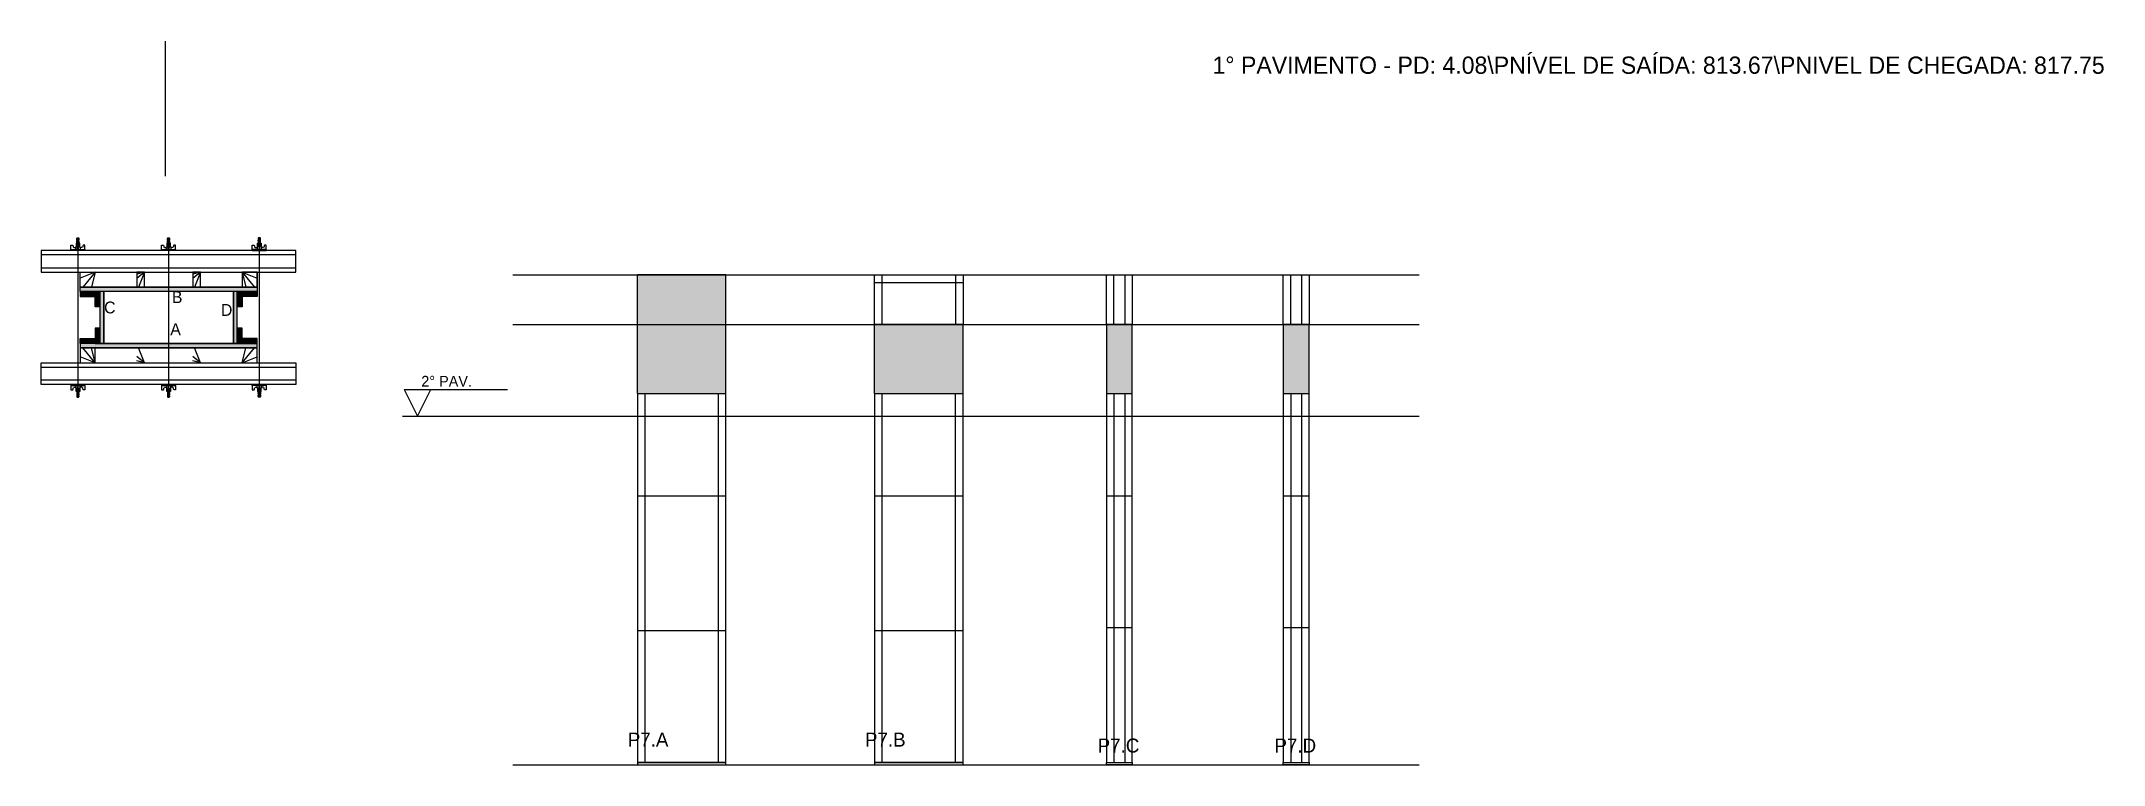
# Model space of a CAD drawing. Header units: metres. Extents: x 7891 to 9802, y 13254 to 13925.
import ezdxf

# ---------------------------------------------------------------- set-up
doc = ezdxf.new("R2010")
doc.units = ezdxf.units.M
for name, color, linetype in [('CHAPA', 7, 'Continuous'), ('COTA', 7, 'Continuous'), ('Hachura', 7, 'Continuous'), ('Madeira', 7, 'Continuous'), ('NIVEL 1° PAV.', 7, 'Continuous'), ('NIVEL 2° PAV.', 7, 'Continuous'), ('NOMENCLATURA', 7, 'Continuous'), ('Nível', 7, 'Continuous'), ('Painéis', 7, 'Continuous'), ('Perfil Metálico', 7, 'Continuous'), ('SARR_2.2x7', 7, 'Continuous'), ('SARRAFO', 7, 'Continuous'), ('Texto Seção', 7, 'Continuous'), ('TEXTO_GERAL', 7, 'Continuous')]:
    doc.layers.add(name, color=color, linetype=linetype)

msp = doc.modelspace()

# ---------------------------------------------------------------- hatches: boundary and pattern name
at = {"layer": 'COTA'}
h = msp.add_hatch(color=7, dxfattribs=at)
h.dxf.hatch_style = 1
h.paths.add_polyline_path([(8443.1, 13708.4), (8443.1, 13598.4), (8443.1, 13598.4), (8525.1, 13598.4), (8525.1, 13598.4), (8525.1, 13708.4), (8525.1, 13708.4), (8443.1, 13708.4)])
h = msp.add_hatch(color=7, dxfattribs=at)
h.dxf.hatch_style = 1
h.paths.add_polyline_path([(8662.8, 13662.4), (8662.8, 13598.4), (8662.8, 13598.4), (8744.8, 13598.4), (8744.8, 13598.4), (8744.8, 13662.4), (8744.8, 13662.4), (8662.8, 13662.4)])
h = msp.add_hatch(color=7, dxfattribs=at)
h.dxf.hatch_style = 1
h.paths.add_polyline_path([(8877.6, 13598.4), (8901.6, 13598.4), (8901.6, 13598.4), (8901.6, 13662.4), (8901.6, 13662.4), (8877.6, 13662.4), (8877.6, 13662.4), (8877.6, 13598.4)])
h = msp.add_hatch(color=7, dxfattribs=at)
h.dxf.hatch_style = 1
h.paths.add_polyline_path([(9041.4, 13598.4), (9065.4, 13598.4), (9065.4, 13598.4), (9065.4, 13662.4), (9065.4, 13662.4), (9041.4, 13662.4), (9041.4, 13662.4), (9041.4, 13598.4)])
at = {"layer": 'Hachura'}
h = msp.add_hatch(color=7, dxfattribs=at)
h.dxf.hatch_style = 1
h.paths.add_polyline_path([(7926.7, 13693), (7926.7, 13697), (7926.7, 13697), (8090.7, 13697), (8090.7, 13697), (8090.7, 13693), (8090.7, 13693), (7926.7, 13693)])
h = msp.add_hatch(color=7, dxfattribs=at)
h.dxf.hatch_style = 1
h.paths.add_polyline_path([(7926.7, 13693), (7926.7, 13697), (7926.7, 13697), (8090.7, 13697), (8090.7, 13697), (8090.7, 13693), (8090.7, 13693), (7926.7, 13693)])
h = msp.add_hatch(color=7, dxfattribs=at)
h.dxf.hatch_style = 1
h.paths.add_polyline_path([(7940.7, 13693), (7940.7, 13688.6), (7940.7, 13688.6), (7926.7, 13688.6), (7926.7, 13688.6), (7926.7, 13693), (7926.7, 13693), (7940.7, 13693)])
h = msp.add_hatch(color=7, dxfattribs=at)
h.dxf.hatch_style = 1
h.paths.add_polyline_path([(7945.1, 13693), (7940.7, 13693), (7940.7, 13693), (7940.7, 13679), (7940.7, 13679), (7945.1, 13679), (7945.1, 13679), (7945.1, 13693)])
h = msp.add_hatch(color=7, dxfattribs=at)
h.dxf.hatch_style = 1
h.paths.add_polyline_path([(7948.7, 13693), (7945.1, 13693), (7945.1, 13693), (7945.1, 13645), (7945.1, 13645), (7948.7, 13645), (7948.7, 13645), (7948.7, 13693)])
h = msp.add_hatch(color=7, dxfattribs=at)
h.dxf.hatch_style = 1
h.paths.add_polyline_path([(7948.7, 13693), (7945.1, 13693), (7945.1, 13693), (7945.1, 13645), (7945.1, 13645), (7948.7, 13645), (7948.7, 13645), (7948.7, 13693)])
h = msp.add_hatch(color=7, dxfattribs=at)
h.dxf.hatch_style = 1
h.paths.add_polyline_path([(8072.3, 13693), (8068.7, 13693), (8068.7, 13693), (8068.7, 13645), (8068.7, 13645), (8072.3, 13645), (8072.3, 13645), (8072.3, 13693)])
h = msp.add_hatch(color=7, dxfattribs=at)
h.dxf.hatch_style = 1
h.paths.add_polyline_path([(8072.3, 13693), (8068.7, 13693), (8068.7, 13693), (8068.7, 13645), (8068.7, 13645), (8072.3, 13645), (8072.3, 13645), (8072.3, 13693)])
h = msp.add_hatch(color=7, dxfattribs=at)
h.dxf.hatch_style = 1
h.paths.add_polyline_path([(8076.7, 13693), (8072.3, 13693), (8072.3, 13693), (8072.3, 13679), (8072.3, 13679), (8076.7, 13679), (8076.7, 13679), (8076.7, 13693)])
h = msp.add_hatch(color=7, dxfattribs=at)
h.dxf.hatch_style = 1
h.paths.add_polyline_path([(8076.7, 13693), (8076.7, 13688.6), (8076.7, 13688.6), (8090.7, 13688.6), (8090.7, 13688.6), (8090.7, 13693), (8090.7, 13693), (8076.7, 13693)])
h = msp.add_hatch(color=7, dxfattribs=at)
h.dxf.hatch_style = 1
h.paths.add_polyline_path([(7940.7, 13645), (7940.7, 13649.4), (7940.7, 13649.4), (7926.7, 13649.4), (7926.7, 13649.4), (7926.7, 13645), (7926.7, 13645), (7940.7, 13645)])
h = msp.add_hatch(color=7, dxfattribs=at)
h.dxf.hatch_style = 1
h.paths.add_polyline_path([(7926.7, 13645), (7926.7, 13641), (7926.7, 13641), (8090.7, 13641), (8090.7, 13641), (8090.7, 13645), (8090.7, 13645), (7926.7, 13645)])
h = msp.add_hatch(color=7, dxfattribs=at)
h.dxf.hatch_style = 1
h.paths.add_polyline_path([(7926.7, 13645), (7926.7, 13641), (7926.7, 13641), (8090.7, 13641), (8090.7, 13641), (8090.7, 13645), (8090.7, 13645), (7926.7, 13645)])
h = msp.add_hatch(color=7, dxfattribs=at)
h.dxf.hatch_style = 1
h.paths.add_polyline_path([(7945.1, 13645), (7940.7, 13645), (7940.7, 13645), (7940.7, 13659), (7940.7, 13659), (7945.1, 13659), (7945.1, 13659), (7945.1, 13645)])
h = msp.add_hatch(color=7, dxfattribs=at)
h.dxf.hatch_style = 1
h.paths.add_polyline_path([(8076.7, 13645), (8072.3, 13645), (8072.3, 13645), (8072.3, 13659), (8072.3, 13659), (8076.7, 13659), (8076.7, 13659), (8076.7, 13645)])
h = msp.add_hatch(color=7, dxfattribs=at)
h.dxf.hatch_style = 1
h.paths.add_polyline_path([(8076.7, 13645), (8076.7, 13649.4), (8076.7, 13649.4), (8090.7, 13649.4), (8090.7, 13649.4), (8090.7, 13645), (8090.7, 13645), (8076.7, 13645)])

# ---------------------------------------------------------------- linework, layer by layer
at = {"layer": 'CHAPA', "color": 7, "lineweight": 25}
for points in [[(7926.7, 13693), (7926.7, 13697), (8090.7, 13697), (8090.7, 13693)], [(7926.7, 13693), (7926.7, 13697), (8090.7, 13697), (8090.7, 13693)], [(7948.7, 13693), (7945.1, 13693), (7945.1, 13645), (7948.7, 13645)], [(7948.7, 13693), (7945.1, 13693), (7945.1, 13645), (7948.7, 13645)], [(8072.3, 13693), (8068.7, 13693), (8068.7, 13645), (8072.3, 13645)], [(8072.3, 13693), (8068.7, 13693), (8068.7, 13645), (8072.3, 13645)], [(7926.7, 13645), (7926.7, 13641), (8090.7, 13641), (8090.7, 13645)], [(7926.7, 13645), (7926.7, 13641), (8090.7, 13641), (8090.7, 13645)]]:
    msp.add_lwpolyline(points, close=True, dxfattribs=at)
at = {"layer": 'COTA', "color": 7, "lineweight": 25}
for p, q in [((8525.1, 13708.4), (8443.1, 13708.4)), ((8443.1, 13598.4), (8443.1, 13708.4)), ((8525.1, 13598.4), (8525.1, 13708.4)), ((8744.8, 13662.4), (8662.8, 13662.4)), ((8662.8, 13598.4), (8662.8, 13662.4)), ((8744.8, 13598.4), (8744.8, 13662.4))]:
    msp.add_line(p, q, dxfattribs=at)
for points in [[(8901.6, 13598.4), (8901.6, 13662.4), (8877.6, 13662.4), (8877.6, 13598.4)], [(9065.4, 13598.4), (9065.4, 13662.4), (9041.4, 13662.4), (9041.4, 13598.4)]]:
    msp.add_lwpolyline(points, dxfattribs=at)
at = {"layer": 'Defpoints', "color": 7, "lineweight": 25}
msp.add_line((8005.7, 13800.1), (8005.7, 13925.1), dxfattribs=at)
at = {"layer": 'Hachura', "color": 7, "lineweight": 25}
for p, q in [((7925.7, 13740.8), (7923.5, 13741.9)), ((7925.7, 13739.6), (7923.5, 13740.7)), ((7923.6, 13742.5), (7924, 13742.8)), ((7923.6, 13742.2), (7923.6, 13742.5)), ((7923.6, 13742.5), (7923.6, 13742.5)), ((7925.6, 13742.5), (7923.6, 13742.5)), ((7923.6, 13742.2), (7925.6, 13741.2)), ((7923.6, 13742.2), (7925.6, 13741.2)), ((7923.6, 13742.1), (7925.7, 13741)), ((7923.6, 13741), (7923.6, 13741.7)), ((7925.6, 13740.7), (7923.6, 13741.7)), ((7923.6, 13741), (7925.6, 13740.1)), ((7923.6, 13741), (7925.7, 13739.9)), ((7923.6, 13739.9), (7923.6, 13740.5)), ((7925.6, 13739.6), (7923.6, 13740.5)), ((7923.6, 13740.3), (7923.6, 13740.5)), ((7924, 13742.8), (7925.2, 13742.8)), ((7925.6, 13741.9), (7924.3, 13742.5)), ((7925.7, 13742), (7924.5, 13742.5)), ((7924.7, 13741.8), (7924.7, 13600)), ((7925.1, 13742.5), (7925.7, 13742.2)), ((7925.6, 13742.5), (7925.2, 13742.8)), ((7925.3, 13742.5), (7925.6, 13742.4)), ((7925.6, 13742.4), (7925.6, 13742.5)), ((7925.6, 13741.9), (7925.6, 13741.2)), ((7925.6, 13740.1), (7925.6, 13740.7)), ((8009.7, 13740.8), (8007.5, 13741.9)), ((8009.7, 13739.6), (8007.5, 13740.7)), ((8007.6, 13742.5), (8008, 13742.8)), ((8007.6, 13742.2), (8007.6, 13742.5)), ((8007.6, 13742.5), (8007.6, 13742.5)), ((8009.6, 13742.5), (8007.6, 13742.5)), ((8007.6, 13742.2), (8009.6, 13741.2)), ((8007.6, 13742.2), (8009.6, 13741.2)), ((8007.6, 13742.1), (8009.7, 13741)), ((8007.6, 13741), (8007.6, 13741.7)), ((8009.6, 13740.7), (8007.6, 13741.7)), ((8007.6, 13741), (8009.6, 13740.1)), ((8007.6, 13741), (8009.7, 13739.9)), ((8007.6, 13739.9), (8007.6, 13740.5)), ((8009.6, 13739.6), (8007.6, 13740.5)), ((8007.6, 13740.3), (8007.6, 13740.5)), ((8008, 13742.8), (8009.2, 13742.8)), ((8009.6, 13741.9), (8008.3, 13742.5)), ((8009.7, 13742), (8008.5, 13742.5)), ((8008.7, 13741.8), (8008.7, 13600)), ((8009.1, 13742.5), (8009.7, 13742.2)), ((8009.6, 13742.5), (8009.2, 13742.8)), ((8009.3, 13742.5), (8009.6, 13742.4)), ((8009.6, 13742.4), (8009.6, 13742.5)), ((8009.6, 13741.9), (8009.6, 13741.2)), ((8009.6, 13740.1), (8009.6, 13740.7)), ((8092.3, 13742.5), (8091.6, 13742.2)), ((8093.8, 13742.1), (8091.6, 13741)), ((8093.8, 13741), (8091.6, 13739.9)), ((8091.7, 13742), (8092.8, 13742.5)), ((8091.7, 13740.8), (8093.8, 13741.9)), ((8091.7, 13739.6), (8093.8, 13740.7)), ((8091.8, 13742.5), (8092.1, 13742.8)), ((8092, 13742.5), (8091.8, 13742.4)), ((8091.8, 13742.4), (8091.8, 13742.5)), ((8091.8, 13741.9), (8093.1, 13742.5)), ((8091.8, 13742.5), (8093.7, 13742.5)), ((8093.7, 13742.2), (8091.8, 13741.2)), ((8093.7, 13742.2), (8091.8, 13741.2)), ((8091.8, 13741.9), (8091.8, 13741.2)), ((8091.8, 13740.7), (8093.7, 13741.7)), ((8093.7, 13741), (8091.8, 13740.1)), ((8091.8, 13740.1), (8091.8, 13740.7)), ((8091.8, 13739.6), (8093.7, 13740.5)), ((8093.4, 13742.8), (8092.1, 13742.8)), ((8092.7, 13741.8), (8092.7, 13600)), ((8093.7, 13742.5), (8093.4, 13742.8)), ((8093.7, 13742.2), (8093.7, 13742.5)), ((8093.7, 13742.5), (8093.7, 13742.5)), ((8093.7, 13741), (8093.7, 13741.7)), ((8093.7, 13739.9), (8093.7, 13740.5)), ((8093.7, 13740.3), (8093.7, 13740.5)), ((7918.2, 13731), (7918.2, 13736.2)), ((7918.2, 13736.2), (7919.9, 13736.2)), ((7918.2, 13732), (7931.1, 13732)), ((7918.2, 13732), (7923.4, 13732)), ((7931.1, 13731), (7918.2, 13731)), ((7918.4, 13732), (7918.4, 13731)), ((7918.6, 13732), (7918.6, 13731)), ((7918.9, 13732), (7918.9, 13731)), ((7919.4, 13732), (7919.4, 13731)), ((7919.9, 13736.2), (7920.5, 13734)), ((7920.2, 13732), (7920.2, 13731)), ((7920.8, 13733.8), (7922.7, 13733.8)), ((7921.6, 13732), (7921.6, 13731)), ((7930.2, 13731), (7922.4, 13731)), ((7922.7, 13734.5), (7926.6, 13734.5)), ((7922.7, 13732), (7922.7, 13734.5)), ((7924.7, 13732), (7922.7, 13732)), ((7926.3, 13737.8), (7923, 13737.8)), ((7923, 13737.8), (7923, 13734.5)), ((7926.3, 13737.7), (7923, 13737.7)), ((7923.4, 13732), (7924, 13732)), ((7925.7, 13738.5), (7923.5, 13739.5)), ((7924.8, 13737.8), (7923.5, 13738.4)), ((7923.6, 13739.9), (7925.6, 13738.9)), ((7923.6, 13739.8), (7925.7, 13738.7)), ((7923.6, 13738.7), (7923.6, 13739.4)), ((7925.6, 13738.4), (7923.6, 13739.4)), ((7923.6, 13738.7), (7925.6, 13737.8)), ((7924.5, 13737.8), (7923.6, 13738.2)), ((7923.6, 13737.8), (7923.6, 13738.2)), ((7923.7, 13731.6), (7923.7, 13731.8)), ((7923.7, 13731.2), (7923.7, 13731.6)), ((7924, 13737.8), (7924, 13734.5)), ((7924.4, 13732), (7924.4, 13734)), ((7924.7, 13732), (7924.7, 13731)), ((7924.9, 13734), (7924.9, 13732)), ((7925.6, 13739.3), (7925.6, 13739.6)), ((7925.6, 13739.3), (7925.6, 13738.9)), ((7925.6, 13738.4), (7925.6, 13737.8)), ((7925.6, 13737.8), (7925.6, 13734.5)), ((7925.6, 13731.8), (7925.6, 13731.4)), ((7926.3, 13734.5), (7926.3, 13737.8)), ((7926.6, 13734.5), (7926.3, 13734.5)), ((7926.6, 13734.5), (7926.3, 13734.5)), ((7926.6, 13734.5), (7926.6, 13732)), ((7928.5, 13733.8), (7926.6, 13733.8)), ((7927.7, 13732), (7927.7, 13731)), ((7929.4, 13736.2), (7928.9, 13734)), ((7929.1, 13732), (7929.1, 13731)), ((7931.1, 13736.2), (7929.4, 13736.2)), ((7930, 13732), (7930, 13731)), ((7930.4, 13732), (7930.4, 13731)), ((7930.8, 13732), (7930.8, 13731)), ((7931, 13732), (7931, 13731)), ((7931.1, 13732), (7931.1, 13736.2)), ((7931.1, 13732), (7931.1, 13731)), ((8002.2, 13731), (8002.2, 13736.2)), ((8002.2, 13736.2), (8003.9, 13736.2)), ((8002.2, 13732), (8015.1, 13732)), ((8002.2, 13732), (8007.4, 13732)), ((8015.1, 13731), (8002.2, 13731)), ((8002.4, 13732), (8002.4, 13731)), ((8002.6, 13732), (8002.6, 13731)), ((8002.9, 13732), (8002.9, 13731)), ((8003.4, 13732), (8003.4, 13731)), ((8003.9, 13736.2), (8004.5, 13734)), ((8004.2, 13732), (8004.2, 13731)), ((8004.8, 13733.8), (8006.7, 13733.8)), ((8005.6, 13732), (8005.6, 13731)), ((8014.2, 13731), (8006.4, 13731)), ((8006.7, 13734.5), (8010.6, 13734.5)), ((8006.7, 13732), (8006.7, 13734.5)), ((8008.7, 13732), (8006.7, 13732)), ((8010.3, 13737.8), (8007, 13737.8)), ((8007, 13737.8), (8007, 13734.5)), ((8010.3, 13737.7), (8007, 13737.7)), ((8007.4, 13732), (8008, 13732)), ((8009.7, 13738.5), (8007.5, 13739.5)), ((8008.8, 13737.8), (8007.5, 13738.4)), ((8007.6, 13739.9), (8009.6, 13738.9)), ((8007.6, 13739.8), (8009.7, 13738.7)), ((8007.6, 13738.7), (8007.6, 13739.4)), ((8009.6, 13738.4), (8007.6, 13739.4)), ((8007.6, 13738.7), (8009.6, 13737.8)), ((8008.5, 13737.8), (8007.6, 13738.2)), ((8007.6, 13737.8), (8007.6, 13738.2)), ((8007.7, 13731.6), (8007.7, 13731.8)), ((8007.7, 13731.2), (8007.7, 13731.6)), ((8008, 13737.8), (8008, 13734.5)), ((8008.4, 13732), (8008.4, 13734)), ((8008.7, 13732), (8008.7, 13731)), ((8008.9, 13734), (8008.9, 13732)), ((8009.6, 13739.3), (8009.6, 13739.6)), ((8009.6, 13739.3), (8009.6, 13738.9)), ((8009.6, 13738.4), (8009.6, 13737.8)), ((8009.6, 13737.8), (8009.6, 13734.5)), ((8009.6, 13731.8), (8009.6, 13731.4)), ((8010.3, 13734.5), (8010.3, 13737.8)), ((8010.6, 13734.5), (8010.3, 13734.5)), ((8010.6, 13734.5), (8010.3, 13734.5)), ((8010.6, 13734.5), (8010.6, 13732)), ((8012.5, 13733.8), (8010.6, 13733.8)), ((8011.7, 13732), (8011.7, 13731)), ((8013.4, 13736.2), (8012.9, 13734)), ((8013.1, 13732), (8013.1, 13731)), ((8015.1, 13736.2), (8013.4, 13736.2)), ((8014, 13732), (8014, 13731)), ((8014.4, 13732), (8014.4, 13731)), ((8014.8, 13732), (8014.8, 13731)), ((8015, 13732), (8015, 13731)), ((8015.1, 13732), (8015.1, 13736.2)), ((8015.1, 13732), (8015.1, 13731)), ((8086.2, 13732), (8086.2, 13736.2)), ((8086.2, 13736.2), (8087.9, 13736.2)), ((8099.1, 13732), (8086.2, 13732)), ((8086.2, 13732), (8086.2, 13731)), ((8086.2, 13731), (8099.1, 13731)), ((8086.4, 13732), (8086.4, 13731)), ((8086.6, 13732), (8086.6, 13731)), ((8086.9, 13732), (8086.9, 13731)), ((8087.2, 13731), (8095, 13731)), ((8087.4, 13732), (8087.4, 13731)), ((8087.9, 13736.2), (8088.5, 13734)), ((8088.2, 13732), (8088.2, 13731)), ((8088.8, 13733.8), (8090.7, 13733.8)), ((8089.6, 13732), (8089.6, 13731)), ((8094.6, 13734.5), (8090.7, 13734.5)), ((8090.7, 13734.5), (8090.7, 13732)), ((8090.7, 13734.5), (8091, 13734.5)), ((8090.7, 13734.5), (8091, 13734.5)), ((8091, 13737.8), (8094.4, 13737.8)), ((8091, 13734.5), (8091, 13737.8)), ((8091, 13737.7), (8094.4, 13737.7)), ((8093.8, 13739.8), (8091.6, 13738.7)), ((8091.7, 13738.5), (8093.8, 13739.5)), ((8091.7, 13731.8), (8091.7, 13731.4)), ((8093.7, 13739.9), (8091.8, 13738.9)), ((8091.8, 13739.3), (8091.8, 13739.6)), ((8091.8, 13738.4), (8093.7, 13739.4)), ((8091.8, 13739.3), (8091.8, 13738.9)), ((8093.7, 13738.7), (8091.8, 13737.8)), ((8091.8, 13738.4), (8091.8, 13737.8)), ((8091.8, 13737.8), (8091.8, 13734.5)), ((8092.5, 13737.8), (8093.8, 13738.4)), ((8092.5, 13734), (8092.5, 13732)), ((8092.7, 13732), (8094.6, 13732)), ((8092.7, 13732), (8092.7, 13731)), ((8092.8, 13737.8), (8093.7, 13738.2)), ((8093, 13732), (8093, 13734)), ((8093.3, 13737.8), (8093.3, 13734.5)), ((8094, 13732), (8093.3, 13732)), ((8093.6, 13731.6), (8093.6, 13731.8)), ((8093.6, 13731.2), (8093.6, 13731.6)), ((8093.7, 13738.7), (8093.7, 13739.4)), ((8093.7, 13737.8), (8093.7, 13738.2)), ((8099.1, 13732), (8094, 13732)), ((8094.4, 13737.8), (8094.4, 13734.5)), ((8094.6, 13732), (8094.6, 13734.5)), ((8096.6, 13733.8), (8094.6, 13733.8)), ((8095.7, 13732), (8095.7, 13731)), ((8097.4, 13736.2), (8096.9, 13734)), ((8097.1, 13732), (8097.1, 13731)), ((8099.1, 13736.2), (8097.4, 13736.2)), ((8098, 13732), (8098, 13731)), ((8098.4, 13732), (8098.4, 13731)), ((8098.8, 13732), (8098.8, 13731)), ((8099, 13732), (8099, 13731)), ((8099.1, 13731), (8099.1, 13736.2)), ((7931.1, 13607), (7918.2, 13607)), ((7918.2, 13607), (7918.2, 13601.9)), ((7918.4, 13606.1), (7918.4, 13607.1)), ((7918.6, 13606.1), (7918.6, 13607.1)), ((7918.9, 13606.1), (7918.9, 13607.1)), ((7919.4, 13606.1), (7919.4, 13607.1)), ((7920.2, 13606.1), (7920.2, 13607.1)), ((7921.6, 13606.1), (7921.6, 13607.1)), ((7930.2, 13607), (7922.4, 13607)), ((7923.7, 13606.9), (7923.7, 13606.5)), ((7924.7, 13606.1), (7924.7, 13607)), ((7925.6, 13606.3), (7925.6, 13606.7)), ((7927.7, 13606.1), (7927.7, 13607)), ((7929.1, 13606.1), (7929.1, 13607.1)), ((7930, 13606.1), (7930, 13607.1)), ((7930.4, 13606.1), (7930.4, 13607.1)), ((7930.8, 13606.1), (7930.8, 13607.1)), ((7931, 13606.1), (7931, 13607.1)), ((7931.1, 13606.1), (7931.1, 13607)), ((8015.1, 13607), (8002.2, 13607)), ((8002.2, 13607), (8002.2, 13601.9)), ((8002.4, 13606.1), (8002.4, 13607.1)), ((8002.6, 13606.1), (8002.6, 13607.1)), ((8002.9, 13606.1), (8002.9, 13607.1)), ((8003.4, 13606.1), (8003.4, 13607.1)), ((8004.2, 13606.1), (8004.2, 13607.1)), ((8005.6, 13606.1), (8005.6, 13607.1)), ((8014.2, 13607), (8006.4, 13607)), ((8007.7, 13606.9), (8007.7, 13606.5)), ((8008.7, 13606.1), (8008.7, 13607)), ((8009.6, 13606.3), (8009.6, 13606.7)), ((8011.7, 13606.1), (8011.7, 13607)), ((8013.1, 13606.1), (8013.1, 13607.1)), ((8014, 13606.1), (8014, 13607.1)), ((8014.4, 13606.1), (8014.4, 13607.1)), ((8014.8, 13606.1), (8014.8, 13607.1)), ((8015, 13606.1), (8015, 13607.1)), ((8015.1, 13606.1), (8015.1, 13607)), ((8086.2, 13607), (8099.1, 13607)), ((8086.2, 13606.1), (8086.2, 13607)), ((8086.4, 13606.1), (8086.4, 13607.1)), ((8086.6, 13606.1), (8086.6, 13607.1)), ((8086.9, 13606.1), (8086.9, 13607.1)), ((8087.2, 13607), (8095, 13607)), ((8087.4, 13606.1), (8087.4, 13607.1)), ((8088.2, 13606.1), (8088.2, 13607.1)), ((8089.6, 13606.1), (8089.6, 13607)), ((8091.7, 13606.3), (8091.7, 13606.7)), ((8092.7, 13606.1), (8092.7, 13607)), ((8093.6, 13606.9), (8093.6, 13606.5)), ((8095.7, 13606.1), (8095.7, 13607.1)), ((8097.1, 13606.1), (8097.1, 13607.1)), ((8098, 13606.1), (8098, 13607.1)), ((8098.4, 13606.1), (8098.4, 13607.1)), ((8098.8, 13606.1), (8098.8, 13607.1)), ((8099, 13606.1), (8099, 13607.1)), ((8099.1, 13607), (8099.1, 13601.9)), ((7918.2, 13606.1), (7931.1, 13606.1)), ((7918.2, 13606.1), (7923.4, 13606.1)), ((7918.2, 13601.9), (7919.9, 13601.9)), ((7919.9, 13601.9), (7920.5, 13604.1)), ((7920.8, 13604.3), (7922.7, 13604.3)), ((7924.7, 13606.1), (7922.7, 13606.1)), ((7922.7, 13606.1), (7922.7, 13603.6)), ((7922.7, 13603.6), (7926.6, 13603.6)), ((7923, 13600.3), (7923, 13603.6)), ((7926.3, 13600.4), (7923, 13600.4)), ((7926.3, 13600.3), (7923, 13600.3)), ((7923.4, 13606.1), (7924, 13606.1)), ((7924.8, 13600.3), (7923.5, 13599.7)), ((7925.7, 13599.6), (7923.5, 13598.5)), ((7925.7, 13598.5), (7923.5, 13597.4)), ((7925.7, 13597.3), (7923.5, 13596.2)), ((7923.6, 13599.4), (7925.6, 13600.3)), ((7924.5, 13600.3), (7923.6, 13599.9)), ((7923.6, 13600.3), (7923.6, 13599.9)), ((7925.6, 13599.7), (7923.6, 13598.7)), ((7923.6, 13599.4), (7923.6, 13598.7)), ((7923.6, 13598.3), (7925.7, 13599.4)), ((7923.6, 13598.2), (7925.6, 13599.2)), ((7925.6, 13598.5), (7923.6, 13597.6)), ((7923.6, 13598.2), (7923.6, 13597.6)), ((7923.6, 13597.1), (7925.7, 13598.2)), ((7923.6, 13597.1), (7925.6, 13598)), ((7923.6, 13597.8), (7923.6, 13597.6)), ((7925.6, 13597.4), (7923.6, 13596.4)), ((7923.6, 13597.1), (7923.6, 13596.4)), ((7923.6, 13596), (7925.7, 13597.1)), ((7923.6, 13595.9), (7925.6, 13596.9)), ((7923.6, 13595.9), (7925.6, 13596.9)), ((7923.6, 13595.9), (7923.6, 13595.6)), ((7923.6, 13595.6), (7923.6, 13595.6)), ((7923.6, 13595.6), (7924, 13595.2)), ((7925.6, 13595.6), (7923.6, 13595.6)), ((7923.7, 13606.5), (7923.7, 13606.3)), ((7924, 13600.3), (7924, 13603.6)), ((7924, 13595.2), (7925.2, 13595.2)), ((7925.6, 13596.2), (7924.3, 13595.6)), ((7924.4, 13606.1), (7924.4, 13604.1)), ((7925.7, 13596.1), (7924.5, 13595.6)), ((7924.9, 13604.1), (7924.9, 13606.1)), ((7925.1, 13595.6), (7925.7, 13595.9)), ((7925.6, 13595.6), (7925.2, 13595.2)), ((7925.3, 13595.6), (7925.6, 13595.7)), ((7925.6, 13600.3), (7925.6, 13603.6)), ((7925.6, 13599.7), (7925.6, 13600.3)), ((7925.6, 13598.7), (7925.6, 13599.2)), ((7925.6, 13598.7), (7925.6, 13598.5)), ((7925.6, 13598), (7925.6, 13597.4)), ((7925.6, 13596.2), (7925.6, 13596.9)), ((7925.6, 13595.7), (7925.6, 13595.6)), ((7926.3, 13603.6), (7926.3, 13600.3)), ((7926.6, 13603.6), (7926.3, 13603.6)), ((7926.6, 13603.6), (7926.3, 13603.6)), ((7926.6, 13603.6), (7926.6, 13606.1)), ((7928.5, 13604.3), (7926.6, 13604.3)), ((7929.4, 13601.9), (7928.9, 13604.1)), ((7931.1, 13601.9), (7929.4, 13601.9)), ((7931.1, 13606.1), (7931.1, 13601.9)), ((8002.2, 13606.1), (8015.1, 13606.1)), ((8002.2, 13606.1), (8007.4, 13606.1)), ((8002.2, 13601.9), (8003.9, 13601.9)), ((8003.9, 13601.9), (8004.5, 13604.1)), ((8004.8, 13604.3), (8006.7, 13604.3)), ((8008.7, 13606.1), (8006.7, 13606.1)), ((8006.7, 13606.1), (8006.7, 13603.6)), ((8006.7, 13603.6), (8010.6, 13603.6)), ((8007, 13600.3), (8007, 13603.6)), ((8010.3, 13600.4), (8007, 13600.4)), ((8010.3, 13600.3), (8007, 13600.3)), ((8007.4, 13606.1), (8008, 13606.1)), ((8008.8, 13600.3), (8007.5, 13599.7)), ((8009.7, 13599.6), (8007.5, 13598.5)), ((8009.7, 13598.5), (8007.5, 13597.4)), ((8009.7, 13597.3), (8007.5, 13596.2)), ((8007.6, 13599.4), (8009.6, 13600.3)), ((8008.5, 13600.3), (8007.6, 13599.9)), ((8007.6, 13600.3), (8007.6, 13599.9)), ((8009.6, 13599.7), (8007.6, 13598.7)), ((8007.6, 13599.4), (8007.6, 13598.7)), ((8007.6, 13598.3), (8009.7, 13599.4)), ((8007.6, 13598.2), (8009.6, 13599.2)), ((8009.6, 13598.5), (8007.6, 13597.6)), ((8007.6, 13598.2), (8007.6, 13597.6)), ((8007.6, 13597.1), (8009.7, 13598.2)), ((8007.6, 13597.1), (8009.6, 13598)), ((8007.6, 13597.8), (8007.6, 13597.6)), ((8009.6, 13597.4), (8007.6, 13596.4)), ((8007.6, 13597.1), (8007.6, 13596.4)), ((8007.6, 13596), (8009.7, 13597.1)), ((8007.6, 13595.9), (8009.6, 13596.9)), ((8007.6, 13595.9), (8009.6, 13596.9)), ((8007.6, 13595.9), (8007.6, 13595.6)), ((8007.6, 13595.6), (8007.6, 13595.6)), ((8007.6, 13595.6), (8008, 13595.2)), ((8009.6, 13595.6), (8007.6, 13595.6)), ((8007.7, 13606.5), (8007.7, 13606.3)), ((8008, 13600.3), (8008, 13603.6)), ((8008, 13595.2), (8009.2, 13595.2)), ((8009.6, 13596.2), (8008.3, 13595.6)), ((8008.4, 13606.1), (8008.4, 13604.1)), ((8009.7, 13596.1), (8008.5, 13595.6)), ((8008.9, 13604.1), (8008.9, 13606.1)), ((8009.1, 13595.6), (8009.7, 13595.9)), ((8009.6, 13595.6), (8009.2, 13595.2)), ((8009.3, 13595.6), (8009.6, 13595.7)), ((8009.6, 13600.3), (8009.6, 13603.6)), ((8009.6, 13599.7), (8009.6, 13600.3)), ((8009.6, 13598.7), (8009.6, 13599.2)), ((8009.6, 13598.7), (8009.6, 13598.5)), ((8009.6, 13598), (8009.6, 13597.4)), ((8009.6, 13596.2), (8009.6, 13596.9)), ((8009.6, 13595.7), (8009.6, 13595.6)), ((8010.3, 13603.6), (8010.3, 13600.3)), ((8010.6, 13603.6), (8010.3, 13603.6)), ((8010.6, 13603.6), (8010.3, 13603.6)), ((8010.6, 13603.6), (8010.6, 13606.1)), ((8012.5, 13604.3), (8010.6, 13604.3)), ((8013.4, 13601.9), (8012.9, 13604.1)), ((8015.1, 13601.9), (8013.4, 13601.9)), ((8015.1, 13606.1), (8015.1, 13601.9)), ((8099.1, 13606.1), (8086.2, 13606.1)), ((8086.2, 13606.1), (8086.2, 13601.9)), ((8086.2, 13601.9), (8087.9, 13601.9)), ((8087.9, 13601.9), (8088.5, 13604.1)), ((8088.8, 13604.3), (8090.7, 13604.3)), ((8090.7, 13603.6), (8090.7, 13606.1)), ((8094.6, 13603.6), (8090.7, 13603.6)), ((8090.7, 13603.6), (8091, 13603.6)), ((8090.7, 13603.6), (8091, 13603.6)), ((8091, 13603.6), (8091, 13600.3)), ((8091, 13600.4), (8094.4, 13600.4)), ((8091, 13600.3), (8094.4, 13600.3)), ((8093.8, 13598.3), (8091.6, 13599.4)), ((8093.8, 13597.1), (8091.6, 13598.2)), ((8093.8, 13596), (8091.6, 13597.1)), ((8092.3, 13595.6), (8091.6, 13595.9)), ((8091.7, 13599.6), (8093.8, 13598.5)), ((8091.7, 13598.5), (8093.8, 13597.4)), ((8091.7, 13597.3), (8093.8, 13596.2)), ((8091.7, 13596.1), (8092.8, 13595.6)), ((8091.8, 13600.3), (8091.8, 13603.6)), ((8091.8, 13599.7), (8091.8, 13600.3)), ((8093.7, 13599.4), (8091.8, 13600.3)), ((8091.8, 13599.7), (8093.7, 13598.7)), ((8091.8, 13598.7), (8091.8, 13599.2)), ((8093.7, 13598.2), (8091.8, 13599.2)), ((8091.8, 13598.7), (8091.8, 13598.5)), ((8091.8, 13598.5), (8093.7, 13597.6)), ((8091.8, 13598), (8091.8, 13597.4)), ((8093.7, 13597.1), (8091.8, 13598)), ((8091.8, 13597.4), (8093.7, 13596.4)), ((8093.7, 13595.9), (8091.8, 13596.9)), ((8091.8, 13596.2), (8091.8, 13596.9)), ((8093.7, 13595.9), (8091.8, 13596.9)), ((8091.8, 13596.2), (8093.1, 13595.6)), ((8092, 13595.6), (8091.8, 13595.7)), ((8091.8, 13595.7), (8091.8, 13595.6)), ((8091.8, 13595.6), (8092.1, 13595.2)), ((8091.8, 13595.6), (8093.7, 13595.6)), ((8093.4, 13595.2), (8092.1, 13595.2)), ((8092.5, 13604.1), (8092.5, 13606.1)), ((8092.5, 13600.3), (8093.8, 13599.7)), ((8092.7, 13606.1), (8094.6, 13606.1)), ((8092.8, 13600.3), (8093.7, 13599.9)), ((8093, 13606.1), (8093, 13604.1)), ((8094, 13606.1), (8093.3, 13606.1)), ((8093.3, 13600.3), (8093.3, 13603.6)), ((8093.7, 13595.6), (8093.4, 13595.2)), ((8093.6, 13606.5), (8093.6, 13606.3)), ((8093.7, 13600.3), (8093.7, 13599.9)), ((8093.7, 13599.4), (8093.7, 13598.7)), ((8093.7, 13598.2), (8093.7, 13597.6)), ((8093.7, 13597.8), (8093.7, 13597.6)), ((8093.7, 13597.1), (8093.7, 13596.4)), ((8093.7, 13595.9), (8093.7, 13595.6)), ((8093.7, 13595.6), (8093.7, 13595.6)), ((8099.1, 13606.1), (8094, 13606.1)), ((8094.4, 13600.3), (8094.4, 13603.6)), ((8094.6, 13606.1), (8094.6, 13603.6)), ((8096.6, 13604.3), (8094.6, 13604.3)), ((8097.4, 13601.9), (8096.9, 13604.1)), ((8099.1, 13601.9), (8097.4, 13601.9))]:
    msp.add_line(p, q, dxfattribs=at)
at = {"layer": 'Madeira', "color": 7, "lineweight": 25}
for p, q in [((7940.7, 13711), (7926.7, 13705.6)), ((7940.7, 13711), (7929.2, 13697.1)), ((7940.7, 13711), (7937.2, 13697)), ((7986.2, 13711.1), (7979.2, 13705.3)), ((7986.2, 13711.1), (7979.2, 13709.3)), ((7986.2, 13711.1), (7980.7, 13697.1)), ((8038.2, 13711.1), (8031.2, 13705.3)), ((8038.2, 13711.1), (8031.2, 13709.3)), ((8038.2, 13711.1), (8032.7, 13697.1)), ((8076.7, 13711.1), (8088.2, 13697.1)), ((8076.7, 13711.1), (8080.2, 13697.1)), ((8076.7, 13711.1), (8090.7, 13705.6)), ((7940.7, 13627.1), (7926.7, 13632.5)), ((7940.7, 13627.1), (7929.2, 13641)), ((7940.7, 13627.1), (7937.2, 13641)), ((7986.2, 13627), (7979.2, 13632.8)), ((7986.2, 13627), (7979.2, 13628.8)), ((7986.2, 13627), (7980.7, 13641)), ((8038.2, 13627), (8031.2, 13632.8)), ((8038.2, 13627), (8031.2, 13628.8)), ((8038.2, 13627), (8032.7, 13641)), ((8076.7, 13627), (8088.2, 13641)), ((8076.7, 13627), (8080.2, 13641)), ((8076.7, 13627), (8090.7, 13632.5))]:
    msp.add_line(p, q, dxfattribs=at)
for points in [[(8090.7, 13711.1), (8090.7, 13697.1), (7926.7, 13697.1), (7926.7, 13711.1)], [(7986.2, 13711.1), (7979.2, 13711.1), (7979.2, 13697.1), (7986.2, 13697.1)], [(8038.2, 13711.1), (8031.2, 13711.1), (8031.2, 13697.1), (8038.2, 13697.1)], [(8076.7, 13711.1), (8076.7, 13697.1), (8090.7, 13697), (8090.7, 13711)], [(7940.7, 13627.1), (7940.7, 13641.1), (7926.7, 13641), (7926.7, 13627)], [(8090.7, 13627), (8090.7, 13641), (7926.7, 13641), (7926.7, 13627)]]:
    msp.add_lwpolyline(points, close=True, dxfattribs=at)
at = {"layer": 'NIVEL 1° PAV.', "color": 7, "lineweight": 25}
msp.add_line((8327.6, 13662.4), (9167.4, 13662.4), dxfattribs=at)
at = {"layer": 'NIVEL 2° PAV.', "color": 7, "lineweight": 25}
for p, q in [((8226.8, 13602.4), (8322.8, 13602.4)), ((8226.8, 13602.4), (8239.3, 13577.4)), ((8239.3, 13577.4), (8251.8, 13602.4)), ((8225.4, 13577.4), (9167.4, 13577.4))]:
    msp.add_line(p, q, dxfattribs=at)
at = {"layer": 'Nível', "color": 7, "lineweight": 25}
for p, q in [((8327.6, 13708.4), (9167.4, 13708.4)), ((8327.6, 13662.4), (9167.4, 13662.4)), ((8327.6, 13254.4), (9167.4, 13254.4))]:
    msp.add_line(p, q, dxfattribs=at)
at = {"layer": 'Painéis', "color": 7, "lineweight": 25}
for p, q in [((8662.8, 13662.4), (8662.8, 13708.4)), ((8662.8, 13708.4), (8744.8, 13708.4)), ((8744.8, 13708.4), (8744.8, 13662.4)), ((8877.6, 13662.4), (8877.6, 13708.4)), ((8877.6, 13708.4), (8901.6, 13708.4)), ((8901.6, 13708.4), (8901.6, 13662.4)), ((9041.4, 13662.4), (9041.4, 13708.4)), ((9041.4, 13708.4), (9065.4, 13708.4)), ((9065.4, 13708.4), (9065.4, 13662.4)), ((8443.1, 13598.4), (8443.1, 13254.4)), ((8443.1, 13598.4), (8525.1, 13598.4)), ((8525.1, 13254.4), (8525.1, 13598.4)), ((8662.8, 13598.4), (8662.8, 13254.4)), ((8662.8, 13598.4), (8744.8, 13598.4)), ((8744.8, 13254.4), (8744.8, 13598.4)), ((8877.6, 13598.4), (8877.6, 13256.4)), ((8877.6, 13598.4), (8901.6, 13598.4)), ((8901.6, 13256.4), (8901.6, 13598.4)), ((9041.4, 13598.4), (9041.4, 13256.4)), ((9041.4, 13598.4), (9065.4, 13598.4)), ((9065.4, 13256.4), (9065.4, 13598.4)), ((8525.1, 13503.4), (8443.1, 13503.4)), ((8744.8, 13503.4), (8662.8, 13503.4)), ((8901.6, 13503.4), (8877.6, 13503.4)), ((9065.4, 13503.4), (9041.4, 13503.4)), ((8525.1, 13378.4), (8443.1, 13378.4)), ((8744.8, 13378.4), (8662.8, 13378.4)), ((8901.6, 13381.4), (8877.6, 13381.4)), ((9065.4, 13381.4), (9041.4, 13381.4)), ((8443.1, 13256.4), (8525.1, 13256.4)), ((8662.8, 13256.4), (8744.8, 13256.4)), ((8877.6, 13256.4), (8901.6, 13256.4)), ((9041.4, 13256.4), (9065.4, 13256.4))]:
    msp.add_line(p, q, dxfattribs=at)
for points in [[(8068.7, 13645), (8068.7, 13693), (7948.7, 13693), (7948.7, 13645)], [(8525.1, 13256.4), (8443.1, 13256.4), (8443.1, 13254.4), (8525.1, 13254.4)], [(8744.8, 13256.4), (8662.8, 13256.4), (8662.8, 13254.4), (8744.8, 13254.4)], [(8877.6, 13256.4), (8901.6, 13256.4), (8901.6, 13254.4), (8877.6, 13254.4)], [(9041.4, 13256.4), (9065.4, 13256.4), (9065.4, 13254.4), (9041.4, 13254.4)]]:
    msp.add_lwpolyline(points, close=True, dxfattribs=at)
at = {"layer": 'Perfil Metálico', "color": 7, "lineweight": 25}
for points in [[(7890.7, 13731), (7890.7, 13711), (8126.7, 13711), (8126.7, 13731)], [(8126.7, 13715), (8126.7, 13727), (7890.7, 13727), (7890.7, 13715)], [(7890.7, 13607), (7890.7, 13627), (8126.7, 13627), (8126.7, 13607)], [(8126.7, 13623), (8126.7, 13611), (7890.7, 13611), (7890.7, 13623)]]:
    msp.add_lwpolyline(points, close=True, dxfattribs=at)
at = {"layer": 'SARR_2.2x7', "color": 7, "lineweight": 25}
for p, q in [((8669.8, 13662.4), (8669.8, 13708.4)), ((8737.8, 13708.4), (8737.8, 13662.4)), ((8884.6, 13662.4), (8884.6, 13708.4)), ((8894.6, 13708.4), (8894.6, 13662.4)), ((9048.4, 13662.4), (9048.4, 13708.4)), ((9058.4, 13708.4), (9058.4, 13662.4)), ((8662.8, 13701.4), (8744.8, 13701.4)), ((8450.1, 13503.4), (8450.1, 13598.4)), ((8518.1, 13503.4), (8518.1, 13598.4)), ((8669.8, 13503.4), (8669.8, 13598.4)), ((8737.8, 13503.4), (8737.8, 13598.4)), ((8884.6, 13598.4), (8884.6, 13503.4)), ((8894.6, 13598.4), (8894.6, 13503.4)), ((9048.4, 13598.4), (9048.4, 13503.4)), ((9058.4, 13598.4), (9058.4, 13503.4)), ((8450.1, 13378.4), (8450.1, 13503.4)), ((8518.1, 13378.4), (8518.1, 13503.4)), ((8669.8, 13378.4), (8669.8, 13503.4)), ((8737.8, 13378.4), (8737.8, 13503.4)), ((8884.6, 13503.4), (8884.6, 13256.4)), ((8894.6, 13503.4), (8894.6, 13256.4)), ((9048.4, 13503.4), (9048.4, 13256.4)), ((9058.4, 13503.4), (9058.4, 13256.4)), ((8450.1, 13256.4), (8450.1, 13378.4)), ((8518.1, 13256.4), (8518.1, 13378.4)), ((8669.8, 13256.4), (8669.8, 13378.4)), ((8737.8, 13256.4), (8737.8, 13378.4)), ((8450.1, 13256.4), (8450.1, 13256.4)), ((8518.1, 13256.4), (8518.1, 13256.4)), ((8669.8, 13256.4), (8669.8, 13256.4)), ((8737.8, 13256.4), (8737.8, 13256.4))]:
    msp.add_line(p, q, dxfattribs=at)
at = {"layer": 'SARRAFO', "color": 7, "lineweight": 25}
for points in [[(7926.7, 13688.6), (7940.7, 13688.6), (7940.7, 13693), (7926.7, 13693)], [(7940.7, 13679), (7940.7, 13693), (7945.1, 13693), (7945.1, 13679)], [(8072.3, 13679), (8072.3, 13693), (8076.7, 13693), (8076.7, 13679)], [(8090.7, 13688.6), (8076.7, 13688.6), (8076.7, 13693), (8090.7, 13693)], [(7926.7, 13649.4), (7940.7, 13649.4), (7940.7, 13645), (7926.7, 13645)], [(7940.7, 13659), (7940.7, 13645), (7945.1, 13645), (7945.1, 13659)], [(8072.3, 13659), (8072.3, 13645), (8076.7, 13645), (8076.7, 13659)], [(8090.7, 13649.4), (8076.7, 13649.4), (8076.7, 13645), (8090.7, 13645)]]:
    msp.add_lwpolyline(points, close=True, dxfattribs=at)

# ---------------------------------------------------------------- texts
at = {"layer": 'NIVEL 2° PAV.', "color": 7, "lineweight": 25}
msp.add_text('2° PAV.', height=10, dxfattribs=at).set_placement((8242.8, 13604.9))
at = {"layer": 'NOMENCLATURA', "color": 7, "lineweight": 25}
msp.add_text('1° PAVIMENTO - PD: 4.08\\PNÍVEL DE SAÍDA: 813.67\\PNIVEL DE CHEGADA: 817.75', height=16, dxfattribs=at).set_placement((8975.9, 13894.9))
at = {"layer": 'Texto Seção', "color": 7, "lineweight": 25}
for s, p in [('P7.A', (8434.1, 13271.2)), ('P7.B', (8653.9, 13271.2)), ('P7.C', (8869.5, 13265.7)), ('P7.D', (9033.3, 13265.7))]:
    msp.add_text(s, height=13, dxfattribs=at).set_placement(p)
at = {"layer": 'TEXTO_GERAL', "color": 7, "lineweight": 25}
for s, p in [('C', (7948.9, 13672.8)), ('B', (8011.7, 13682.4)), ('D', (8057.1, 13670.5)), ('A', (8010.2, 13652.6))]:
    msp.add_text(s, height=11, dxfattribs=at).set_placement(p)

doc.saveas('drawing.dxf')
